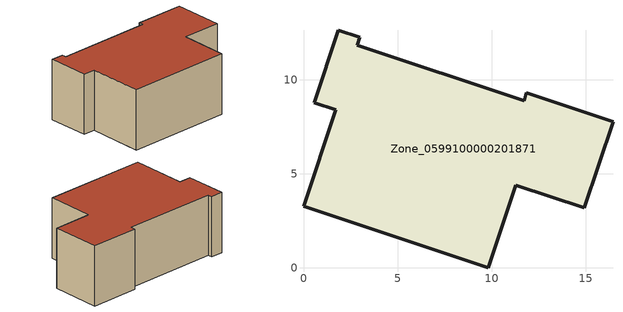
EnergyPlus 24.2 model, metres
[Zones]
Zone_0599100000201871
 floor ground (C_G): 0.56,8.77 1.84,12.63 2.99,12.25 2.85,11.84 11.72,8.89 11.85,9.3 16.45,7.77 14.93,3.19 11.28,4.4 9.81,0 0,3.26 1.72,8.39 z0
 wall outside (C_F): 1.84,12.63 0.56,8.77 1.72,8.39 0,3.26 9.81,0 11.28,4.4 14.93,3.19 16.45,7.77 11.85,9.3 11.72,8.89 2.85,11.84 2.99,12.25 1.84,12.63 z0:5.89
 roof outside (C_R): 1.72,8.39 0,3.26 9.81,0 11.28,4.4 14.93,3.19 16.45,7.77 11.85,9.3 11.72,8.89 2.85,11.84 2.99,12.25 1.84,12.63 0.56,8.77 z5.89
[BUILDING]
Pand.0599100000201871: North Axis=0; Terrain=City; Loads Convergence Tolerance Value=0.04; Temperature Convergence Tolerance Value=0.4; Solar Distribution=FullExterior; Maximum Number of Warmup Days=25; Minimum Number of Warmup Days=1
[Site:Location]
Rotterdam.The.Hague.AP_ZH_NLD Design_Conditions: Latitude=51.96; Longitude=4.45; Time Zone=1; Elevation=-4.5
[SITE:GROUNDTEMPERATURE:BUILDINGSURFACE]
18, 18, 18, 18, 18, 18, 18, 18, 18, 18, 18, 18
[MATERIAL] Thermal Absorptance=0.9; Solar Absorptance=0.7; Visible Absorptance=0.7
Name | Roughness | Thickness | Conductivity | Density | Specific Heat
G.TI.1975-1991 | MediumSmooth | 0.15 | 0.288461 | 540 | 1210
F.TI.1975-1991 | Rough | 0.3 | 0.230769 | 1920 | 840
R.TI.1975-1991 | MediumRough | 0.2 | 0.153846 | 1500 | 1000
[CONSTRUCTION]
C_G: G.TI.1975-1991
C_F: F.TI.1975-1991
C_R: R.TI.1975-1991
[ZONE]
Zone_0599100000201871: Type=1; Multiplier=1; Ceiling Height=Autocalculate; Volume=Autocalculate; Floor Area=autocalculate; Part of Total Floor Area=Yes
[ZONEINFILTRATION:DESIGNFLOWRATE]
Infil_Zone_0599100000201871: Zone or ZoneList or Space or SpaceList=Zone_0599100000201871; Schedule=AlwaysOn; Design Flow Rate Calculation Method=Flow/Area; Flow Rate per Floor Area=0.003; Constant Term Coefficient=1; Temperature Term Coefficient=0; Velocity Term Coefficient=0; Velocity Squared Term Coefficient=0
[HVACTEMPLATE:ZONE:IDEALLOADSAIRSYSTEM]
Zone_0599100000201871: Maximum Heating Supply Air Temperature=50; Minimum Cooling Supply Air Temperature=13; Maximum Heating Supply Air Humidity Ratio=0.0156; Minimum Cooling Supply Air Humidity Ratio=0.0077; Heating Limit=NoLimit; Cooling Limit=NoLimit; Dehumidification Control Type=ConstantSensibleHeatRatio; Cooling Sensible Heat Ratio=0.7; Dehumidification Setpoint=60; Humidification Control Type=None; Humidification Setpoint=30; Outdoor Air Method=None; Outdoor Air Flow Rate per Person=0.00944; Outdoor Air Flow Rate per Zone Floor Area=0; Outdoor Air Flow Rate per Zone=0; Demand Controlled Ventilation Type=None; Outdoor Air Economizer Type=NoEconomizer; Heat Recovery Type=None; Sensible Heat Recovery Effectiveness=0.7; Latent Heat Recovery Effectiveness=0.65
[ZONECONTROL:THERMOSTAT]
ThermostatControl_Zone_0599100000201871: Zone or ZoneList=Zone_0599100000201871; Control Type Schedule=DualSetpointControlType; Control 1=Thermostat_Zone_0599100000201871; Temperature Difference Between Cutout And Setpoint=0
[THERMOSTATSETPOINT:DUALSETPOINT]
Thermostat_Zone_0599100000201871: Heating Setpoint Temperature Schedule=HeatingSetpoint_Zone_0599100000201871; Cooling Setpoint Temperature Schedule=CoolingSetpoint_Zone_0599100000201871
[SCHEDULE:COMPACT]
HeatingSetpoint_Zone_0599100000201871: Through: 12/31, For: AllDays, Until: 24:00, 21
CoolingSetpoint_Zone_0599100000201871: Through: 12/31, For: AllDays, Until: 24:00, 24
DualSetpointControlType: Through: 12/31, For: AllDays, Until: 24:00, 4
AlwaysOn: Through: 12/31, For: AllDays, Until: 24:00, 1
